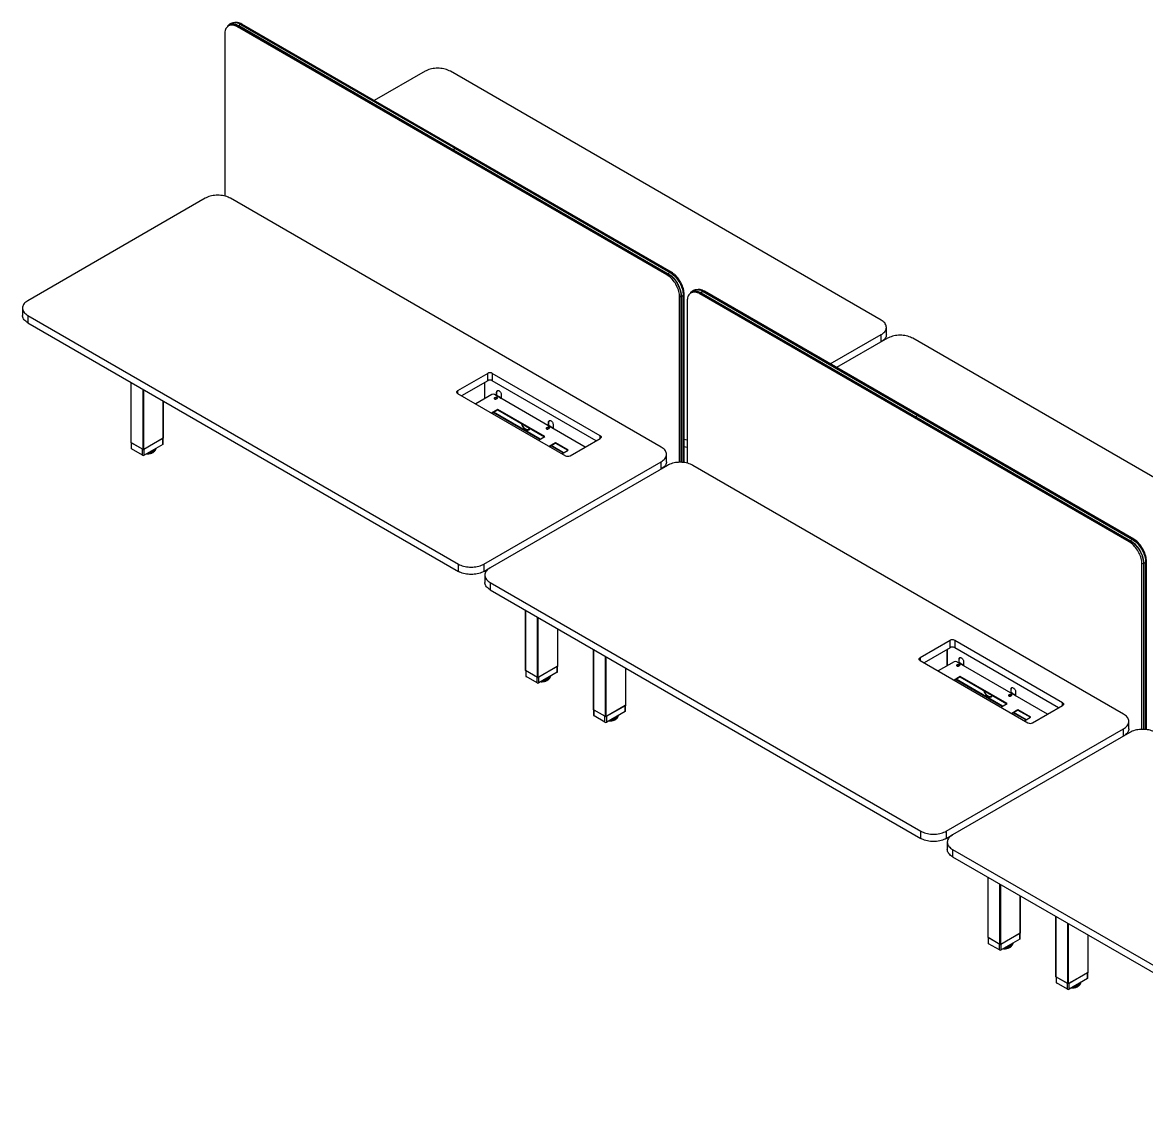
# Model space of a CAD drawing. Header units: millimetres. Extents: x -429 to 14753, y -632 to 5751.
# Drawn here: x 8471 to 11608, y 425 to 3446 of the extents above; entities that cross this region are included whole.
import ezdxf

# ---------------------------------------------------------------- set-up
doc = ezdxf.new("R2010")
doc.units = ezdxf.units.MM
doc.header["$LTSCALE"] = 100

msp = doc.modelspace()

# ---------------------------------------------------------------- linework, layer by layer
at = {"color": 7, "linetype": 'Continuous', "lineweight": -3}
for p, q in [((9050.79, 3439.01), (9045.84, 3436.15)), ((9070.84, 3433.68), (9074.81, 3435.97)), ((10269.39, 2741.77), (9070.84, 3433.68)), ((9074.38, 3436.54), (9673.65, 3090.58)), ((9074.38, 3436.54), (9074.38, 3436.29)), ((9074.38, 3436.29), (9673.65, 3090.34)), ((9074.42, 3436.2), (9673.69, 3090.25)), ((9074.54, 3436.98), (9673.82, 3091.03)), ((9079.87, 3440.05), (9679.14, 3094.1)), ((9679.2, 3094.08), (9079.93, 3440.03)), ((9080.89, 3439.48), (9083.57, 3441.03)), ((10282.12, 2749.12), (9083.57, 3441.03)), ((9035.49, 3413.26), (9035.49, 2961.57)), ((9594.45, 3309.71), (9452.75, 3227.91)), ((10867.25, 2615.77), (9665.16, 3309.71)), ((9673.65, 3090.58), (10272.92, 2744.63)), ((9673.65, 3090.58), (9673.65, 3090.34)), ((9673.65, 3090.34), (10272.92, 2744.39)), ((9673.69, 3090.25), (10272.96, 2744.29)), ((9673.82, 3091.03), (10273.09, 2745.07)), ((9679.14, 3094.1), (10278.41, 2748.15)), ((10278.48, 2748.13), (9679.2, 3094.08)), ((8980.69, 2955.39), (8485.71, 2669.65)), ((10253.48, 2261.45), (9051.4, 2955.39)), ((10269.39, 2741.77), (10273.41, 2744.1)), ((10272.92, 2744.63), (10272.92, 2744.39)), ((10272.92, 2744.63), (10273.31, 2744.41)), ((10279.41, 2747.56), (10282.12, 2749.12)), ((10304.74, 2680.54), (10308.77, 2682.86)), ((10304.74, 2218.86), (10304.74, 2680.54)), ((10308.71, 2682.37), (10308.71, 2218.85)), ((10308.99, 2682.17), (10308.77, 2682.29)), ((10308.77, 2682.29), (10308.77, 2218.84)), ((10308.97, 2683.21), (10308.99, 2682.17)), ((10308.99, 2682.17), (10308.99, 2218.84)), ((10309.45, 2682.09), (10309.45, 2218.82)), ((10314.76, 2686.32), (10317.47, 2687.88)), ((10314.78, 2685.17), (10314.78, 2218.48)), ((10314.79, 2218.48), (10314.79, 2685.23)), ((10317.47, 2218.17), (10317.47, 2687.88)), ((10325.96, 2668.29), (10325.96, 2216.6)), ((10341.26, 2694.04), (10336.31, 2691.18)), ((10361.31, 2688.71), (10365.28, 2691)), ((11559.86, 1996.8), (10361.31, 2688.71)), ((10364.85, 2691.56), (10964.12, 2345.61)), ((10364.85, 2691.56), (10364.85, 2691.32)), ((10364.85, 2691.32), (10964.12, 2345.37)), ((10364.89, 2691.23), (10964.16, 2345.28)), ((10365.01, 2692.01), (10964.29, 2346.05)), ((10370.34, 2695.08), (10969.61, 2349.13)), ((10969.67, 2349.11), (10370.4, 2695.06)), ((10371.36, 2694.51), (10374.04, 2696.05)), ((11572.59, 2004.15), (10374.04, 2696.05)), ((8471.07, 2649.24), (8471.07, 2628.83)), ((8485.71, 2628.83), (9687.79, 1934.88)), ((8485.71, 2628.83), (8485.71, 2608.42)), ((8485.71, 2608.42), (9687.79, 1914.47)), ((10725.54, 2493.14), (10867.25, 2574.95)), ((10867.25, 2554.54), (10867.25, 2574.95)), ((10881.89, 2574.94), (10881.89, 2595.36)), ((10884.92, 2564.74), (10743.22, 2482.93)), ((12157.72, 1870.79), (10955.63, 2564.74)), ((9769.46, 2466.98), (9685.32, 2418.4)), ((9769.46, 2446.56), (9769.46, 2466.98)), ((10083.42, 2293.08), (9782.19, 2466.98)), ((9782.19, 2466.98), (9782.19, 2446.56)), ((8773.77, 2442.12), (8773.77, 2274.23)), ((8774.21, 2273.61), (8774.21, 2441.87)), ((8807.44, 2254.43), (8807.44, 2422.68)), ((8809.57, 2254.43), (8809.57, 2421.46)), ((9685.32, 2418.4), (9685.32, 2411.05)), ((9769.46, 2446.56), (9696.63, 2404.52)), ((9760.48, 2441.38), (9760.48, 2395.73)), ((9760.77, 2441.54), (9760.77, 2395.9)), ((10072.1, 2279.2), (9782.19, 2446.56)), ((8864.01, 2285.86), (8864.01, 2390.03)), ((8864.45, 2286.47), (8864.45, 2389.77)), ((9685.32, 2411.05), (9986.54, 2237.16)), ((9781.13, 2407.65), (9736.17, 2381.7)), ((10041.41, 2261.48), (9788.2, 2407.65)), ((9790.68, 2399.69), (9788.55, 2398.47)), ((9788.55, 2397.65), (9790.68, 2398.88)), ((9788.55, 2397.65), (9788.55, 2398.47)), ((9790.68, 2398.88), (9790.68, 2399.69)), ((9794.14, 2404.96), (9793.5, 2404.59)), ((9793.5, 2395.61), (9795.63, 2396.84)), ((9794.14, 2404.96), (9795.91, 2403.94)), ((9794.92, 2415.12), (9794.35, 2414.8)), ((9794.35, 2405.06), (9794.35, 2414.8)), ((9794.92, 2405.05), (9794.92, 2415.12)), ((9796.71, 2404.02), (9794.94, 2405.04)), ((9797.32, 2403.12), (9795.91, 2403.94)), ((9797.32, 2403.12), (9799.44, 2401.9)), ((9800.24, 2401.98), (9798.12, 2403.2)), ((9800.86, 2401.08), (9799.44, 2401.9)), ((9800.86, 2401.08), (9802.98, 2399.86)), ((9803.78, 2399.94), (9801.66, 2401.16)), ((9804.39, 2399.04), (9802.98, 2399.86)), ((9804.39, 2399.04), (9806.16, 2398.02)), ((9806.96, 2398.1), (9805.19, 2399.12)), ((9805.53, 2397.65), (9806.16, 2398.02)), ((9806.09, 2397.33), (9806.16, 2397.37)), ((9806.16, 2397.37), (9806.16, 2398.02)), ((9806.16, 2397.37), (9806.73, 2397.04)), ((9806.73, 2397.04), (9807.08, 2397.24)), ((9807.08, 2396.84), (9806.73, 2397.04)), ((9807.08, 2407.45), (9807.08, 2396.84)), ((9797.72, 2366.24), (9780.33, 2356.2)), ((9781.04, 2355.79), (9797.72, 2365.42)), ((9914.81, 2282.79), (9784.7, 2357.9)), ((9915.94, 2283.45), (9785.83, 2358.56)), ((9928.53, 2290.72), (9797.72, 2366.24)), ((9797.72, 2365.42), (9797.72, 2366.24)), ((9797.72, 2365.42), (9927.83, 2290.31)), ((9939.88, 2331.44), (9939.31, 2331.12)), ((9939.31, 2321.38), (9939.31, 2331.12)), ((9939.88, 2321.37), (9939.88, 2331.44)), ((9941.67, 2320.34), (9939.9, 2321.36)), ((9952.04, 2323.77), (9952.04, 2313.15)), ((10964.12, 2345.61), (11563.39, 1999.66)), ((10964.12, 2345.61), (10964.12, 2345.37)), ((10964.12, 2345.37), (11563.39, 1999.41)), ((10964.16, 2345.28), (11563.43, 1999.32)), ((10964.29, 2346.05), (11563.56, 2000.1)), ((10969.61, 2349.13), (11568.88, 2003.17)), ((11568.95, 2003.15), (10969.67, 2349.11)), ((9874.26, 2311.13), (9874.26, 2311.94)), ((9875.67, 2311.13), (9875.67, 2310.31)), ((9875.67, 2310.31), (9876.24, 2310.64)), ((9876.24, 2310.85), (9876.24, 2310.64)), ((9883.61, 2310.43), (9884.6, 2309.86)), ((9883.96, 2310.62), (9884.53, 2310.95)), ((9911.15, 2280.68), (9928.53, 2290.72)), ((9935.63, 2316.01), (9933.51, 2314.79)), ((9933.51, 2313.97), (9935.63, 2315.19)), ((9933.51, 2313.97), (9933.51, 2314.79)), ((9935.63, 2315.19), (9935.63, 2316.01)), ((9939.1, 2321.28), (9938.46, 2320.91)), ((9938.46, 2311.93), (9940.58, 2313.15)), ((9939.1, 2321.28), (9940.87, 2320.26)), ((9942.28, 2319.44), (9940.87, 2320.26)), ((9942.28, 2319.44), (9944.4, 2318.22)), ((9945.2, 2318.29), (9943.08, 2319.52)), ((9945.82, 2317.4), (9944.4, 2318.22)), ((9945.82, 2317.4), (9947.94, 2316.17)), ((9948.74, 2316.25), (9946.62, 2317.48)), ((9949.35, 2315.36), (9947.94, 2316.17)), ((9949.35, 2315.36), (9951.12, 2314.34)), ((9951.92, 2314.42), (9950.15, 2315.44)), ((9950.48, 2313.97), (9951.12, 2314.34)), ((9951.05, 2313.64), (9951.12, 2313.68)), ((9951.12, 2313.68), (9951.12, 2314.34)), ((9951.12, 2313.68), (9951.68, 2313.36)), ((9951.68, 2313.36), (9952.04, 2313.56)), ((9952.04, 2313.15), (9951.68, 2313.36)), ((10083.42, 2285.73), (10083.42, 2293.08)), ((8807.44, 2254.43), (8774.21, 2273.61)), ((8774.6, 2273.39), (8774.6, 2257.89)), ((8806.03, 2255.24), (8775.62, 2272.8)), ((8775.62, 2256.47), (8775.62, 2272.8)), ((8864.01, 2285.86), (8809.57, 2254.43)), ((8862.6, 2285.04), (8810.98, 2255.24)), ((8862.6, 2268.71), (8810.98, 2238.91)), ((8862.6, 2268.71), (8862.6, 2285.04)), ((8863.62, 2270.14), (8863.62, 2285.63)), ((9958.59, 2273.37), (9941.2, 2263.33)), ((9941.91, 2262.93), (9958.59, 2272.55)), ((9980.22, 2245.04), (9945.57, 2265.04)), ((9981.35, 2245.69), (9946.7, 2265.69)), ((9993.94, 2252.96), (9958.59, 2273.37)), ((9958.59, 2272.55), (9958.59, 2273.37)), ((9958.59, 2272.55), (9993.23, 2252.55)), ((9999.27, 2237.16), (10083.42, 2285.73)), ((8806.03, 2238.91), (8775.62, 2256.47)), ((8806.03, 2238.91), (8806.03, 2255.24)), ((8810.98, 2238.91), (8810.98, 2255.24)), ((9976.56, 2242.92), (9993.94, 2252.96)), ((10268.12, 2220.62), (10268.12, 2241.04)), ((9758.5, 1934.88), (10253.48, 2220.62)), ((10271.16, 2210.42), (9776.18, 1924.68)), ((10253.48, 2200.21), (10253.48, 2220.62)), ((11543.95, 1516.47), (10341.87, 2210.42)), ((11559.86, 1996.8), (11563.88, 1999.13)), ((11563.39, 1999.66), (11563.39, 1999.41)), ((11563.39, 1999.66), (11563.78, 1999.43)), ((11569.88, 2002.59), (11572.59, 2004.15)), ((9687.79, 1914.47), (9687.79, 1934.88)), ((9758.5, 1934.88), (9758.5, 1914.47)), ((9758.5, 1914.47), (9775.73, 1924.42)), ((11595.21, 1935.56), (11599.24, 1937.89)), ((11595.21, 1473.88), (11595.21, 1935.56)), ((11599.18, 1937.4), (11599.18, 1473.87)), ((11599.46, 1937.2), (11599.24, 1937.32)), ((11599.24, 1937.32), (11599.24, 1473.87)), ((11599.44, 1938.24), (11599.46, 1937.2)), ((11599.46, 1937.2), (11599.46, 1473.87)), ((11599.92, 1937.12), (11599.92, 1473.85)), ((11605.23, 1941.35), (11607.94, 1942.91)), ((11605.25, 1940.19), (11605.25, 1473.5)), ((11605.26, 1473.5), (11605.26, 1940.26)), ((11607.94, 1473.2), (11607.94, 1942.91)), ((9761.54, 1904.27), (9761.54, 1883.85)), ((9776.18, 1883.86), (10978.26, 1189.91)), ((9776.18, 1883.86), (9776.18, 1863.44)), ((9776.18, 1863.44), (10978.26, 1169.5)), ((9874.74, 1806.55), (9874.74, 1638.65)), ((9875.18, 1638.04), (9875.18, 1806.29)), ((9908.41, 1618.85), (9908.41, 1787.11)), ((9910.53, 1618.85), (9910.53, 1785.88)), ((9964.98, 1650.29), (9964.98, 1754.45)), ((9965.42, 1650.9), (9965.42, 1754.2)), ((10064.24, 1697.15), (10064.24, 1529.25)), ((10064.68, 1528.64), (10064.68, 1696.9)), ((11059.93, 1722), (10975.79, 1673.43)), ((11059.93, 1701.59), (10987.1, 1659.55)), ((11050.95, 1696.41), (11050.95, 1650.76)), ((11051.24, 1696.57), (11051.24, 1650.92)), ((11059.93, 1701.59), (11059.93, 1722)), ((11373.89, 1548.11), (11072.66, 1722)), ((11072.66, 1722), (11072.66, 1701.59)), ((11362.57, 1534.23), (11072.66, 1701.59)), ((10097.91, 1509.46), (10097.91, 1677.71)), ((10100.04, 1509.46), (10100.04, 1676.49)), ((10975.79, 1673.43), (10975.79, 1666.08)), ((10975.79, 1666.08), (11277.01, 1492.18)), ((11071.6, 1662.68), (11026.64, 1636.72)), ((11331.88, 1516.51), (11078.67, 1662.68)), ((11085.39, 1670.15), (11084.82, 1669.83)), ((11084.82, 1660.09), (11084.82, 1669.83)), ((11085.39, 1660.08), (11085.39, 1670.15)), ((9908.41, 1618.85), (9875.18, 1638.04)), ((9875.56, 1637.81), (9875.56, 1622.32)), ((9907, 1619.67), (9876.59, 1637.22)), ((9876.59, 1620.89), (9876.59, 1637.22)), ((9964.98, 1650.29), (9910.53, 1618.85)), ((9963.56, 1649.47), (9911.94, 1619.67)), ((9963.56, 1633.14), (9911.94, 1603.34)), ((9963.56, 1633.14), (9963.56, 1649.47)), ((9964.59, 1634.57), (9964.59, 1650.06)), ((10154.48, 1540.89), (10154.48, 1645.05)), ((10154.92, 1541.5), (10154.92, 1644.8)), ((11081.15, 1654.72), (11079.02, 1653.5)), ((11079.02, 1652.68), (11081.15, 1653.9)), ((11079.02, 1652.68), (11079.02, 1653.5)), ((11081.15, 1653.9), (11081.15, 1654.72)), ((11084.61, 1659.99), (11083.97, 1659.62)), ((11083.97, 1650.64), (11086.1, 1651.86)), ((11084.61, 1659.99), (11086.38, 1658.97)), ((11087.18, 1659.04), (11085.41, 1660.07)), ((11087.79, 1658.15), (11086.38, 1658.97)), ((11087.79, 1658.15), (11089.91, 1656.92)), ((11090.71, 1657), (11088.59, 1658.23)), ((11091.33, 1656.11), (11089.91, 1656.92)), ((11091.33, 1656.11), (11093.45, 1654.88)), ((11094.25, 1654.96), (11092.13, 1656.19)), ((11094.86, 1654.07), (11093.45, 1654.88)), ((11094.86, 1654.07), (11096.63, 1653.05)), ((11097.43, 1653.13), (11095.66, 1654.15)), ((11096, 1652.68), (11096.63, 1653.05)), ((11096.56, 1652.35), (11096.63, 1652.39)), ((11096.63, 1652.39), (11096.63, 1653.05)), ((11096.63, 1652.39), (11097.2, 1652.07)), ((11097.2, 1652.07), (11097.55, 1652.27)), ((11097.55, 1651.86), (11097.2, 1652.07)), ((11097.55, 1662.48), (11097.55, 1651.86)), ((9907, 1603.34), (9876.59, 1620.89)), ((9907, 1603.34), (9907, 1619.67)), ((9911.94, 1603.34), (9911.94, 1619.67)), ((11088.19, 1621.26), (11070.8, 1611.23)), ((11071.51, 1610.82), (11088.19, 1620.45)), ((11205.28, 1537.82), (11075.17, 1612.93)), ((11206.41, 1538.48), (11076.3, 1613.59)), ((11219, 1545.75), (11088.19, 1621.26)), ((11088.19, 1620.45), (11088.19, 1621.26)), ((11088.19, 1620.45), (11218.3, 1545.34)), ((11226.1, 1571.04), (11223.98, 1569.81)), ((11223.98, 1569), (11226.1, 1570.22)), ((11223.98, 1569), (11223.98, 1569.81)), ((11226.1, 1570.22), (11226.1, 1571.04)), ((11229.57, 1576.3), (11228.93, 1575.94)), ((11229.57, 1576.3), (11231.34, 1575.28)), ((11230.35, 1586.47), (11229.78, 1586.14)), ((11229.78, 1576.4), (11229.78, 1586.14)), ((11230.35, 1576.4), (11230.35, 1586.47)), ((11232.14, 1575.36), (11230.37, 1576.38)), ((11232.75, 1574.47), (11231.34, 1575.28)), ((11232.75, 1574.47), (11234.87, 1573.24)), ((11235.67, 1573.32), (11233.55, 1574.55)), ((11236.29, 1572.43), (11234.87, 1573.24)), ((11236.29, 1572.43), (11238.41, 1571.2)), ((11239.21, 1571.28), (11237.09, 1572.51)), ((11239.82, 1570.39), (11238.41, 1571.2)), ((11239.82, 1570.39), (11241.59, 1569.36)), ((11242.39, 1569.44), (11240.62, 1570.46)), ((11240.95, 1569), (11241.59, 1569.36)), ((11241.52, 1568.67), (11241.59, 1568.71)), ((11241.59, 1568.71), (11241.59, 1569.36)), ((11241.59, 1568.71), (11242.15, 1568.39)), ((11242.15, 1568.39), (11242.51, 1568.59)), ((11242.51, 1578.8), (11242.51, 1568.18)), ((10154.48, 1540.89), (10100.04, 1509.46)), ((10153.07, 1540.07), (10101.45, 1510.27)), ((10153.07, 1523.74), (10153.07, 1540.07)), ((10154.09, 1525.17), (10154.09, 1540.66)), ((11164.73, 1566.15), (11164.73, 1566.97)), ((11166.14, 1566.16), (11166.14, 1565.34)), ((11166.14, 1565.34), (11166.71, 1565.66)), ((11166.71, 1565.88), (11166.71, 1565.66)), ((11174.08, 1565.46), (11175.07, 1564.88)), ((11174.43, 1565.65), (11175, 1565.98)), ((11201.62, 1535.71), (11219, 1545.75)), ((11228.93, 1566.96), (11231.05, 1568.18)), ((11242.51, 1568.18), (11242.15, 1568.39)), ((11289.74, 1492.18), (11373.89, 1540.76)), ((11373.89, 1540.76), (11373.89, 1548.11)), ((10097.91, 1509.46), (10064.68, 1528.64)), ((10065.07, 1528.42), (10065.07, 1512.92)), ((10096.5, 1510.27), (10066.09, 1527.82)), ((10066.09, 1511.49), (10066.09, 1527.82)), ((10096.5, 1493.94), (10066.09, 1511.49)), ((10096.5, 1493.94), (10096.5, 1510.27)), ((10153.07, 1523.74), (10101.45, 1493.94)), ((10101.45, 1493.94), (10101.45, 1510.27)), ((11249.06, 1528.4), (11231.67, 1518.36)), ((11232.38, 1517.95), (11249.06, 1527.58)), ((11270.69, 1500.06), (11236.04, 1520.07)), ((11271.82, 1500.72), (11237.17, 1520.72)), ((11284.41, 1507.99), (11249.06, 1528.4)), ((11249.06, 1527.58), (11249.06, 1528.4)), ((11249.06, 1527.58), (11283.7, 1507.58)), ((11267.03, 1497.95), (11284.41, 1507.99)), ((11048.97, 1189.91), (11543.95, 1475.65)), ((11543.95, 1455.24), (11543.95, 1475.65)), ((11558.59, 1475.65), (11558.59, 1496.06)), ((11561.63, 1465.45), (11066.65, 1179.7)), ((10978.26, 1169.5), (10978.26, 1189.91)), ((11048.97, 1189.91), (11048.97, 1169.5)), ((11048.97, 1169.5), (11066.2, 1179.44)), ((11052.01, 1159.29), (11052.01, 1138.88)), ((11066.65, 1138.88), (12268.73, 444.94)), ((11066.65, 1138.88), (11066.65, 1118.47)), ((11066.65, 1118.47), (12268.73, 424.52)), ((11165.21, 1061.58), (11165.21, 893.68)), ((11165.65, 893.07), (11165.65, 1061.32)), ((11198.88, 873.88), (11198.88, 1042.14)), ((11201, 873.88), (11201, 1040.91)), ((11255.45, 905.31), (11255.45, 1009.48)), ((11255.89, 905.93), (11255.89, 1009.23)), ((11354.71, 952.18), (11354.71, 784.28)), ((11355.15, 783.67), (11355.15, 951.92)), ((11388.38, 764.48), (11388.38, 932.74)), ((11390.51, 764.48), (11390.51, 931.51)), ((11198.88, 873.88), (11165.65, 893.07)), ((11166.03, 892.84), (11166.03, 877.35)), ((11197.47, 874.7), (11167.06, 892.25)), ((11167.06, 875.92), (11167.06, 892.25)), ((11255.45, 905.31), (11201, 873.88)), ((11254.03, 904.5), (11202.41, 874.7)), ((11254.03, 888.17), (11202.41, 858.37)), ((11254.03, 888.17), (11254.03, 904.5)), ((11255.06, 889.59), (11255.06, 905.09)), ((11444.95, 795.91), (11444.95, 900.08)), ((11445.39, 796.53), (11445.39, 899.83)), ((11197.47, 858.37), (11167.06, 875.92)), ((11197.47, 858.37), (11197.47, 874.7)), ((11202.41, 858.37), (11202.41, 874.7)), ((11444.95, 795.91), (11390.51, 764.48)), ((11443.54, 795.1), (11391.92, 765.3)), ((11443.54, 778.77), (11443.54, 795.1)), ((11444.56, 780.2), (11444.56, 795.69)), ((11388.38, 764.48), (11355.15, 783.67)), ((11355.54, 783.44), (11355.54, 767.95)), ((11386.97, 765.3), (11356.56, 782.85)), ((11356.56, 766.52), (11356.56, 782.85)), ((11386.97, 748.97), (11356.56, 766.52)), ((11386.97, 748.97), (11386.97, 765.3)), ((11443.54, 778.77), (11391.92, 748.97)), ((11391.92, 748.97), (11391.92, 765.3))]:
    msp.add_line(p, q, dxfattribs=at)
at = {"color": 7, "linetype": 'Continuous', "lineweight": -3, "flags": 128}
for points in [[(9070.84, 3433.68), (9067.76, 3435.3), (9064.7, 3436.6), (9061.69, 3437.57), (9058.75, 3438.2), (9055.9, 3438.48), (9053.16, 3438.41), (9050.56, 3438), (9048.12, 3437.25), (9045.84, 3436.15), (9043.76, 3434.73), (9041.88, 3432.99), (9040.22, 3430.94), (9038.8, 3428.6), (9037.62, 3426), (9036.69, 3423.13), (9036.02, 3420.04), (9035.62, 3416.74), (9035.49, 3413.26)], [(9044.1, 3435), (9044.84, 3435.83), (9046.75, 3437.61), (9048.88, 3439.06), (9051.2, 3440.18), (9053.69, 3440.95), (9056.35, 3441.37), (9059.14, 3441.43), (9062.04, 3441.15), (9065.04, 3440.51), (9068.11, 3439.52), (9071.23, 3438.19), (9074.38, 3436.54)], [(9045.13, 3435.72), (9046.91, 3437.36), (9049.03, 3438.8), (9051.33, 3439.91), (9053.81, 3440.68), (9056.45, 3441.09), (9059.23, 3441.16), (9062.12, 3440.87), (9065.1, 3440.24), (9068.15, 3439.26), (9071.25, 3437.94), (9074.38, 3436.29)], [(9047.51, 3437.12), (9049.12, 3438.58), (9049.36, 3438.76)], [(9048.81, 3437.87), (9049.51, 3438.45), (9051.31, 3439.71)], [(9050.79, 3439.01), (9053.07, 3440.1), (9055.51, 3440.86)], [(9050.82, 3440.51), (9052.21, 3441.02), (9054.66, 3441.62), (9057.24, 3441.91), (9059.94, 3441.88), (9062.74, 3441.52), (9065.62, 3440.85), (9068.56, 3439.86), (9071.54, 3438.57), (9074.54, 3436.98)], [(9083.57, 3441.03), (9080.49, 3442.65), (9077.43, 3443.95), (9074.42, 3444.92), (9071.48, 3445.55), (9068.63, 3445.83), (9065.89, 3445.76), (9063.29, 3445.35), (9062.39, 3445.12)], [(9079.93, 3440.03), (9079.9, 3440.04), (9079.87, 3440.05)], [(9665.16, 3309.71), (9661.95, 3311.41), (9658.49, 3312.95), (9654.81, 3314.3), (9650.94, 3315.46), (9646.91, 3316.43), (9642.75, 3317.18), (9638.49, 3317.73), (9634.17, 3318.06), (9629.81, 3318.17), (9625.45, 3318.06), (9621.13, 3317.73), (9616.87, 3317.18), (9612.71, 3316.43), (9608.68, 3315.46), (9604.81, 3314.3), (9601.13, 3312.95), (9597.67, 3311.41), (9594.45, 3309.71)], [(9679.2, 3094.08), (9679.18, 3094.09), (9679.14, 3094.1)], [(9051.4, 2955.39), (9048.18, 2957.09), (9044.72, 2958.63), (9041.04, 2959.98), (9037.17, 2961.14), (9033.14, 2962.11), (9028.98, 2962.86), (9024.72, 2963.41), (9020.4, 2963.74), (9016.04, 2963.85), (9011.68, 2963.74), (9007.36, 2963.41), (9003.1, 2962.86), (8998.94, 2962.11), (8994.91, 2961.14), (8991.04, 2959.98), (8987.36, 2958.63), (8983.9, 2957.09), (8980.69, 2955.39)], [(10304.74, 2680.54), (10304.61, 2684.17), (10304.21, 2687.94), (10303.54, 2691.8), (10302.61, 2695.73), (10301.43, 2699.7), (10300.01, 2703.68), (10298.35, 2707.65), (10296.47, 2711.55), (10294.39, 2715.38), (10292.11, 2719.1), (10289.67, 2722.68), (10287.07, 2726.1), (10284.33, 2729.32), (10281.48, 2732.33), (10278.54, 2735.1), (10275.53, 2737.61), (10272.47, 2739.84), (10269.39, 2741.77)], [(10272.92, 2744.39), (10276.05, 2742.42), (10279.15, 2740.16), (10282.2, 2737.62), (10285.18, 2734.81), (10288.07, 2731.76), (10290.85, 2728.49), (10293.49, 2725.03), (10295.97, 2721.4), (10298.27, 2717.63), (10300.39, 2713.74), (10302.29, 2709.78), (10303.97, 2705.76), (10305.41, 2701.73), (10306.61, 2697.7), (10307.55, 2693.71), (10308.23, 2689.79), (10308.64, 2685.98), (10308.77, 2682.29)], [(10273.09, 2745.07), (10276.09, 2743.2), (10279.07, 2741.05), (10282.02, 2738.64), (10284.9, 2735.98), (10287.7, 2733.11), (10290.4, 2730.02), (10292.98, 2726.76), (10295.42, 2723.33), (10297.72, 2719.76), (10299.84, 2716.08), (10301.78, 2712.31), (10303.53, 2708.48), (10305.07, 2704.61), (10306.39, 2700.73), (10307.48, 2696.86), (10308.34, 2693.04), (10308.96, 2689.29), (10309.33, 2685.63), (10309.45, 2682.09)], [(10273.31, 2744.41), (10276.07, 2742.66), (10279.19, 2740.38), (10282.26, 2737.82), (10285.26, 2735), (10288.16, 2731.93), (10290.95, 2728.64), (10293.61, 2725.16), (10296.1, 2721.51), (10298.42, 2717.71), (10300.55, 2713.81), (10302.46, 2709.82), (10304.15, 2705.78), (10305.61, 2701.72), (10306.81, 2697.67), (10307.76, 2693.66), (10308.44, 2689.72), (10308.85, 2685.88), (10308.97, 2683.21)], [(10278.41, 2748.15), (10281.42, 2746.27), (10284.4, 2744.12), (10287.34, 2741.71), (10290.22, 2739.06), (10293.02, 2736.18), (10295.72, 2733.1), (10298.3, 2729.83), (10300.75, 2726.4), (10303.04, 2722.83), (10305.17, 2719.15), (10307.11, 2715.38), (10308.85, 2711.55), (10310.39, 2707.68), (10311.71, 2703.8), (10312.81, 2699.94), (10313.66, 2696.12), (10314.28, 2692.36), (10314.65, 2688.7), (10314.78, 2685.17)], [(10278.48, 2748.13), (10278.45, 2748.14), (10278.41, 2748.15)], [(10317.47, 2687.88), (10317.34, 2691.52), (10316.93, 2695.28), (10316.27, 2699.15), (10315.34, 2703.08), (10314.16, 2707.05), (10312.73, 2711.03), (10311.08, 2714.99), (10309.2, 2718.9), (10307.12, 2722.73), (10304.84, 2726.45), (10302.39, 2730.03), (10299.79, 2733.45), (10297.06, 2736.67), (10294.21, 2739.68), (10291.27, 2742.45), (10288.25, 2744.96), (10285.2, 2747.19), (10282.12, 2749.12)], [(10374.04, 2696.05), (10370.96, 2697.68), (10367.9, 2698.98), (10364.89, 2699.95), (10361.95, 2700.57), (10359.1, 2700.86), (10356.36, 2700.79), (10353.76, 2700.38), (10352.86, 2700.14)], [(8485.71, 2669.65), (8482.76, 2667.79), (8480.11, 2665.8), (8477.76, 2663.67), (8475.75, 2661.44), (8474.08, 2659.11), (8472.77, 2656.71), (8471.83, 2654.25), (8471.26, 2651.75), (8471.07, 2649.24), (8471.26, 2646.72), (8471.83, 2644.23), (8472.77, 2641.77), (8474.08, 2639.37), (8475.75, 2637.04), (8477.76, 2634.81), (8480.11, 2632.68), (8482.76, 2630.69), (8485.71, 2628.83)], [(10314.79, 2685.23), (10314.79, 2685.2), (10314.78, 2685.17)], [(10361.31, 2688.71), (10358.23, 2690.33), (10355.17, 2691.63), (10352.16, 2692.6), (10349.22, 2693.23), (10346.37, 2693.51), (10343.63, 2693.44), (10341.03, 2693.03), (10338.59, 2692.27), (10336.31, 2691.18), (10334.23, 2689.76), (10332.35, 2688.02), (10330.69, 2685.97), (10329.27, 2683.63), (10328.09, 2681.02), (10327.16, 2678.16), (10326.49, 2675.07), (10326.09, 2671.77), (10325.96, 2668.29)], [(10334.57, 2690.03), (10335.31, 2690.86), (10337.22, 2692.64), (10339.35, 2694.09), (10341.67, 2695.2), (10344.16, 2695.97), (10346.82, 2696.39), (10349.61, 2696.46), (10352.51, 2696.17), (10355.51, 2695.53), (10358.58, 2694.55), (10361.7, 2693.22), (10364.85, 2691.56)], [(10335.6, 2690.75), (10337.38, 2692.39), (10339.5, 2693.83), (10341.8, 2694.94), (10344.28, 2695.7), (10346.92, 2696.12), (10349.7, 2696.19), (10352.59, 2695.9), (10355.57, 2695.27), (10358.62, 2694.28), (10361.72, 2692.97), (10364.85, 2691.32)], [(10337.98, 2692.15), (10339.59, 2693.6), (10339.83, 2693.79)], [(10339.28, 2692.9), (10339.98, 2693.48), (10341.78, 2694.74)], [(10341.26, 2694.04), (10343.54, 2695.13), (10345.98, 2695.89)], [(10341.29, 2695.54), (10342.68, 2696.05), (10345.13, 2696.65), (10347.71, 2696.94), (10350.41, 2696.9), (10353.21, 2696.55), (10356.09, 2695.88), (10359.03, 2694.89), (10362.01, 2693.6), (10365.01, 2692.01)], [(10370.4, 2695.06), (10370.37, 2695.07), (10370.34, 2695.08)], [(8485.71, 2608.42), (8482.76, 2610.27), (8480.11, 2612.27), (8477.76, 2614.39), (8475.75, 2616.63), (8474.08, 2618.95), (8472.77, 2621.36), (8471.83, 2623.81), (8471.26, 2626.31), (8471.07, 2628.83)], [(10867.25, 2574.95), (10870.19, 2576.8), (10872.85, 2578.8), (10875.19, 2580.92), (10877.21, 2583.16), (10878.88, 2585.48), (10880.19, 2587.89), (10881.13, 2590.34), (10881.7, 2592.84), (10881.89, 2595.36), (10881.7, 2597.87), (10881.13, 2600.37), (10880.19, 2602.83), (10878.88, 2605.23), (10877.21, 2607.55), (10875.19, 2609.79), (10872.85, 2611.91), (10870.19, 2613.91), (10867.25, 2615.77)], [(10881.89, 2574.94), (10881.7, 2572.43), (10881.13, 2569.93), (10880.19, 2567.47), (10878.88, 2565.07), (10877.21, 2562.74), (10875.19, 2560.51), (10872.85, 2558.39), (10870.19, 2556.39), (10867.69, 2554.79)], [(10955.63, 2564.74), (10952.42, 2566.44), (10948.96, 2567.98), (10945.28, 2569.33), (10941.41, 2570.49), (10937.38, 2571.45), (10933.22, 2572.21), (10928.96, 2572.76), (10924.64, 2573.09), (10920.28, 2573.2), (10915.92, 2573.09), (10911.6, 2572.76), (10907.34, 2572.21), (10903.18, 2571.45), (10899.15, 2570.49), (10895.28, 2569.33), (10891.6, 2567.98), (10888.14, 2566.44), (10884.92, 2564.74)], [(9685.32, 2411.05), (9684.2, 2411.84), (9683.37, 2412.74), (9682.85, 2413.71), (9682.68, 2414.73), (9682.85, 2415.74), (9683.37, 2416.71), (9684.2, 2417.61), (9685.32, 2418.4)], [(9794.35, 2414.8), (9794.49, 2416.25), (9794.9, 2417.47), (9795.57, 2418.42), (9796.46, 2419.04), (9797.54, 2419.33), (9798.75, 2419.25), (9800.05, 2418.82), (9801.38, 2418.05), (9802.68, 2416.98), (9803.9, 2415.65), (9804.98, 2414.13), (9805.87, 2412.47), (9806.53, 2410.76), (9806.94, 2409.06), (9807.08, 2407.45)], [(9788.55, 2398.47), (9787.86, 2397.89), (9787.54, 2397.22), (9787.65, 2396.52), (9788.16, 2395.88), (9789.02, 2395.38), (9790.12, 2395.09), (9791.33, 2395.03), (9792.51, 2395.21), (9793.5, 2395.61)], [(9787.6, 2396.63), (9787.86, 2397.08), (9788.55, 2397.65)], [(9795.63, 2396.84), (9796.32, 2397.41), (9796.64, 2398.09), (9796.53, 2398.79), (9796.02, 2399.42), (9795.16, 2399.92), (9794.06, 2400.22), (9792.85, 2400.28), (9791.67, 2400.1), (9790.68, 2399.69)], [(9790.68, 2398.88), (9791.67, 2399.28), (9792.85, 2399.46), (9794.06, 2399.4), (9795.16, 2399.1), (9796.02, 2398.61), (9796.53, 2397.97), (9796.58, 2397.86)], [(9795.48, 2398.79), (9794.44, 2399.25), (9793.72, 2399.44)], [(9796.57, 2397.83), (9796.27, 2398.19), (9795.48, 2398.79)], [(9796.36, 2397.45), (9796.27, 2397.54), (9795.48, 2398.14)], [(9939.31, 2331.12), (9939.45, 2332.56), (9939.86, 2333.79), (9940.53, 2334.73), (9941.42, 2335.36), (9942.49, 2335.64), (9943.71, 2335.57), (9945.01, 2335.13), (9946.34, 2334.37), (9947.64, 2333.3), (9948.86, 2331.97), (9949.93, 2330.45), (9950.82, 2328.79), (9951.49, 2327.08), (9951.9, 2325.38), (9952.04, 2323.77)], [(10969.67, 2349.11), (10969.65, 2349.12), (10969.61, 2349.13)], [(9871.39, 2314.17), (9872.87, 2312.86), (9874.26, 2311.83)], [(9886.81, 2313.99), (9886.17, 2312.78), (9885.18, 2311.54), (9883.96, 2310.62), (9882.56, 2310.03), (9880.99, 2309.79), (9879.3, 2309.89), (9877.51, 2310.34), (9875.67, 2311.13)], [(9875.67, 2310.31), (9877.62, 2309.47), (9879.52, 2308.99), (9881.31, 2308.87), (9882.97, 2309.13), (9884.46, 2309.76), (9885.75, 2310.73), (9886.8, 2312.04), (9887.56, 2313.55)], [(9933.51, 2314.79), (9932.81, 2314.21), (9932.5, 2313.53), (9932.61, 2312.83), (9933.12, 2312.2), (9933.98, 2311.7), (9935.08, 2311.41), (9936.29, 2311.34), (9937.47, 2311.53), (9938.46, 2311.93)], [(9932.56, 2312.95), (9932.81, 2313.4), (9933.51, 2313.97)], [(9940.58, 2313.15), (9941.28, 2313.73), (9941.59, 2314.41), (9941.49, 2315.11), (9940.97, 2315.74), (9940.12, 2316.24), (9939.01, 2316.53), (9937.8, 2316.6), (9936.63, 2316.41), (9935.63, 2316.01)], [(9935.63, 2315.19), (9936.63, 2315.6), (9937.8, 2315.78), (9939.01, 2315.72), (9940.12, 2315.42), (9940.97, 2314.92), (9941.49, 2314.29), (9941.54, 2314.17)], [(9940.44, 2315.11), (9939.4, 2315.57), (9938.68, 2315.76)], [(9941.53, 2314.15), (9941.23, 2314.51), (9940.44, 2315.11)], [(9941.31, 2313.77), (9941.23, 2313.86), (9940.44, 2314.46)], [(10083.42, 2293.08), (10084.54, 2292.29), (10085.37, 2291.4), (10085.88, 2290.42), (10086.05, 2289.41), (10085.88, 2288.39), (10085.37, 2287.42), (10084.54, 2286.52), (10083.42, 2285.73)], [(10253.48, 2220.62), (10256.42, 2222.48), (10259.08, 2224.48), (10261.42, 2226.6), (10263.44, 2228.84), (10265.11, 2231.16), (10266.42, 2233.56), (10267.36, 2236.02), (10267.93, 2238.52), (10268.12, 2241.04), (10267.93, 2243.55), (10267.36, 2246.05), (10266.42, 2248.51), (10265.11, 2250.91), (10263.44, 2253.23), (10261.42, 2255.47), (10259.08, 2257.59), (10256.42, 2259.59), (10253.48, 2261.45)], [(8843.48, 2257.68), (8843.21, 2256.57), (8842.5, 2254.91), (8841.45, 2253.31), (8840.08, 2251.8), (8838.4, 2250.4), (8836.44, 2249.12), (8834.22, 2247.98), (8831.79, 2247.01), (8829.17, 2246.22), (8826.4, 2245.62), (8823.53, 2245.21), (8821.61, 2245.05)], [(8842.29, 2256.99), (8841.45, 2255.76), (8840.08, 2254.25), (8838.4, 2252.85), (8836.44, 2251.57), (8834.22, 2250.43), (8831.79, 2249.46), (8829.17, 2248.67), (8827.04, 2248.19)], [(10268.12, 2220.62), (10267.93, 2218.11), (10267.36, 2215.61), (10266.42, 2213.15), (10265.11, 2210.75), (10263.44, 2208.42), (10261.42, 2206.19), (10259.08, 2204.07), (10256.42, 2202.07), (10253.93, 2200.47)], [(10341.87, 2210.42), (10338.65, 2212.12), (10335.19, 2213.65), (10331.51, 2215.01), (10327.64, 2216.17), (10323.61, 2217.13), (10319.45, 2217.89), (10315.19, 2218.44), (10310.87, 2218.76), (10306.51, 2218.87), (10302.15, 2218.76), (10297.83, 2218.44), (10293.57, 2217.89), (10289.41, 2217.13), (10285.38, 2216.17), (10281.51, 2215.01), (10277.83, 2213.65), (10274.37, 2212.12), (10271.16, 2210.42)], [(11595.21, 1935.56), (11595.08, 1939.2), (11594.68, 1942.96), (11594.01, 1946.83), (11593.08, 1950.76), (11591.9, 1954.73), (11590.48, 1958.71), (11588.82, 1962.67), (11586.94, 1966.58), (11584.86, 1970.41), (11582.58, 1974.13), (11580.14, 1977.71), (11577.54, 1981.13), (11574.8, 1984.35), (11571.95, 1987.36), (11569.01, 1990.13), (11566, 1992.64), (11562.94, 1994.87), (11559.86, 1996.8)], [(11563.39, 1999.41), (11566.52, 1997.45), (11569.62, 1995.19), (11572.67, 1992.65), (11575.65, 1989.84), (11578.54, 1986.79), (11581.32, 1983.52), (11583.96, 1980.06), (11586.44, 1976.43), (11588.74, 1972.65), (11590.86, 1968.77), (11592.76, 1964.81), (11594.44, 1960.79), (11595.88, 1956.75), (11597.08, 1952.73), (11598.02, 1948.74), (11598.7, 1944.82), (11599.11, 1941.01), (11599.24, 1937.32)], [(11563.56, 2000.1), (11566.56, 1998.22), (11569.54, 1996.07), (11572.49, 1993.66), (11575.37, 1991.01), (11578.17, 1988.13), (11580.87, 1985.05), (11583.45, 1981.78), (11585.89, 1978.35), (11588.19, 1974.79), (11590.31, 1971.11), (11592.25, 1967.34), (11594, 1963.5), (11595.54, 1959.64), (11596.86, 1955.76), (11597.95, 1951.89), (11598.81, 1948.07), (11599.43, 1944.32), (11599.8, 1940.66), (11599.92, 1937.12)], [(11563.78, 1999.43), (11566.54, 1997.69), (11569.66, 1995.41), (11572.73, 1992.85), (11575.73, 1990.03), (11578.63, 1986.96), (11581.42, 1983.67), (11584.08, 1980.19), (11586.57, 1976.53), (11588.89, 1972.74), (11591.02, 1968.84), (11592.93, 1964.85), (11594.62, 1960.81), (11596.08, 1956.75), (11597.28, 1952.7), (11598.23, 1948.68), (11598.91, 1944.74), (11599.32, 1940.91), (11599.44, 1938.24)], [(11568.88, 2003.17), (11571.89, 2001.3), (11574.87, 1999.15), (11577.81, 1996.74), (11580.69, 1994.08), (11583.49, 1991.21), (11586.19, 1988.12), (11588.77, 1984.86), (11591.22, 1981.43), (11593.51, 1977.86), (11595.64, 1974.18), (11597.58, 1970.41), (11599.32, 1966.58), (11600.86, 1962.71), (11602.18, 1958.83), (11603.28, 1954.96), (11604.13, 1951.14), (11604.75, 1947.39), (11605.12, 1943.73), (11605.25, 1940.19)], [(11568.95, 2003.15), (11568.92, 2003.17), (11568.88, 2003.17)], [(11607.94, 1942.91), (11607.81, 1946.55), (11607.4, 1950.31), (11606.74, 1954.17), (11605.81, 1958.11), (11604.63, 1962.08), (11603.2, 1966.06), (11601.55, 1970.02), (11599.67, 1973.93), (11597.59, 1977.76), (11595.31, 1981.48), (11592.86, 1985.06), (11590.26, 1988.47), (11587.53, 1991.7), (11584.68, 1994.71), (11581.74, 1997.48), (11578.72, 1999.98), (11575.67, 2002.21), (11572.59, 2004.15)], [(9687.79, 1934.88), (9691.01, 1933.18), (9694.47, 1931.65), (9698.15, 1930.3), (9702.02, 1929.13), (9706.05, 1928.17), (9710.21, 1927.41), (9714.47, 1926.87), (9718.79, 1926.54), (9723.15, 1926.43), (9727.51, 1926.54), (9731.83, 1926.87), (9736.09, 1927.41), (9740.25, 1928.17), (9744.28, 1929.13), (9748.15, 1930.3), (9751.83, 1931.65), (9755.29, 1933.18), (9758.5, 1934.88)], [(9758.5, 1914.47), (9755.29, 1912.77), (9751.83, 1911.23), (9748.15, 1909.88), (9744.28, 1908.72), (9740.25, 1907.76), (9736.09, 1907), (9731.83, 1906.45), (9727.51, 1906.12), (9723.15, 1906.01), (9718.79, 1906.12), (9714.47, 1906.45), (9710.21, 1907), (9706.05, 1907.76), (9702.02, 1908.72), (9698.15, 1909.88), (9694.47, 1911.23), (9691.01, 1912.77), (9687.79, 1914.47)], [(9776.18, 1924.68), (9773.23, 1922.82), (9770.58, 1920.82), (9768.23, 1918.7), (9766.22, 1916.47), (9764.55, 1914.14), (9763.24, 1911.74), (9762.3, 1909.28), (9761.73, 1906.78), (9761.54, 1904.27), (9761.73, 1901.75), (9762.3, 1899.25), (9763.24, 1896.8), (9764.55, 1894.39), (9766.22, 1892.07), (9768.23, 1889.83), (9770.58, 1887.71), (9773.23, 1885.71), (9776.18, 1883.86)], [(11605.26, 1940.26), (11605.26, 1940.23), (11605.25, 1940.19)], [(9776.18, 1863.44), (9773.23, 1865.3), (9770.58, 1867.3), (9768.23, 1869.42), (9766.22, 1871.65), (9764.55, 1873.98), (9763.24, 1876.38), (9762.3, 1878.84), (9761.73, 1881.34), (9761.54, 1883.85)], [(10975.79, 1666.08), (10974.67, 1666.87), (10973.84, 1667.77), (10973.32, 1668.74), (10973.15, 1669.75), (10973.32, 1670.77), (10973.84, 1671.74), (10974.67, 1672.64), (10975.79, 1673.43)], [(11084.82, 1669.83), (11084.96, 1671.27), (11085.37, 1672.5), (11086.04, 1673.44), (11086.93, 1674.07), (11088, 1674.35), (11089.22, 1674.28), (11090.52, 1673.84), (11091.85, 1673.08), (11093.15, 1672.01), (11094.37, 1670.68), (11095.45, 1669.15), (11096.34, 1667.5), (11097, 1665.78), (11097.41, 1664.09), (11097.55, 1662.48)], [(11079.02, 1653.5), (11078.33, 1652.92), (11078.01, 1652.24), (11078.12, 1651.54), (11078.63, 1650.91), (11079.49, 1650.41), (11080.59, 1650.12), (11081.8, 1650.05), (11082.98, 1650.24), (11083.97, 1650.64)], [(11078.07, 1651.66), (11078.33, 1652.1), (11079.02, 1652.68)], [(11086.1, 1651.86), (11086.79, 1652.44), (11087.11, 1653.12), (11087, 1653.81), (11086.49, 1654.45), (11085.63, 1654.95), (11084.53, 1655.24), (11083.32, 1655.3), (11082.14, 1655.12), (11081.15, 1654.72)], [(11081.15, 1653.9), (11082.14, 1654.31), (11083.32, 1654.49), (11084.53, 1654.43), (11085.63, 1654.13), (11086.49, 1653.63), (11087, 1653), (11087.05, 1652.88)], [(11085.95, 1653.82), (11084.91, 1654.28), (11084.19, 1654.47)], [(11087.04, 1652.86), (11086.74, 1653.22), (11085.95, 1653.82)], [(11086.83, 1652.48), (11086.74, 1652.57), (11085.95, 1653.17)], [(9944.45, 1622.1), (9944.18, 1621), (9943.47, 1619.34), (9942.42, 1617.74), (9941.04, 1616.23), (9939.36, 1614.82), (9937.4, 1613.54), (9935.19, 1612.41), (9932.75, 1611.44), (9930.13, 1610.65), (9927.37, 1610.04), (9924.49, 1609.63), (9922.57, 1609.47)], [(9943.26, 1621.42), (9942.42, 1620.19), (9941.04, 1618.68), (9939.36, 1617.27), (9937.4, 1615.99), (9935.19, 1614.86), (9932.75, 1613.89), (9930.13, 1613.1), (9928.01, 1612.61)], [(11161.86, 1569.19), (11163.34, 1567.89), (11164.73, 1566.86)], [(11177.28, 1569.02), (11176.64, 1567.81), (11175.65, 1566.57), (11174.43, 1565.65), (11173.03, 1565.06), (11171.46, 1564.81), (11169.77, 1564.92), (11167.98, 1565.37), (11166.14, 1566.16)], [(11166.14, 1565.34), (11168.09, 1564.5), (11169.99, 1564.01), (11171.78, 1563.9), (11173.44, 1564.16), (11174.93, 1564.78), (11176.22, 1565.76), (11177.27, 1567.07), (11178.03, 1568.58)], [(11223.98, 1569.81), (11223.28, 1569.24), (11222.97, 1568.56), (11223.08, 1567.86), (11223.59, 1567.23), (11224.45, 1566.73), (11225.55, 1566.43), (11226.76, 1566.37), (11227.94, 1566.55), (11228.93, 1566.96)], [(11223.03, 1567.98), (11223.28, 1568.42), (11223.98, 1569)], [(11231.05, 1568.18), (11231.75, 1568.76), (11232.06, 1569.43), (11231.96, 1570.13), (11231.44, 1570.77), (11230.59, 1571.27), (11229.48, 1571.56), (11228.27, 1571.62), (11227.1, 1571.44), (11226.1, 1571.04)], [(11226.1, 1570.22), (11227.1, 1570.62), (11228.27, 1570.81), (11229.48, 1570.75), (11230.59, 1570.45), (11231.44, 1569.95), (11231.96, 1569.32), (11232.01, 1569.2)], [(11230.91, 1570.14), (11229.87, 1570.6), (11229.15, 1570.79)], [(11229.78, 1586.14), (11229.92, 1587.59), (11230.33, 1588.82), (11231, 1589.76), (11231.89, 1590.39), (11232.96, 1590.67), (11234.18, 1590.59), (11235.48, 1590.16), (11236.81, 1589.39), (11238.11, 1588.32), (11239.33, 1587), (11240.4, 1585.47), (11241.29, 1583.82), (11241.96, 1582.1), (11242.37, 1580.4), (11242.51, 1578.8)], [(11232, 1569.18), (11231.7, 1569.54), (11230.91, 1570.14)], [(11231.78, 1568.8), (11231.7, 1568.89), (11230.91, 1569.49)], [(11373.89, 1548.11), (11375.01, 1547.32), (11375.84, 1546.42), (11376.35, 1545.45), (11376.52, 1544.43), (11376.35, 1543.42), (11375.84, 1542.45), (11375.01, 1541.55), (11373.89, 1540.76)], [(10133.95, 1512.7), (10133.68, 1511.6), (10132.97, 1509.94), (10131.92, 1508.34), (10130.55, 1506.83), (10128.87, 1505.42), (10126.91, 1504.14), (10124.69, 1503.01), (10122.26, 1502.04), (10119.64, 1501.25), (10116.87, 1500.64), (10114, 1500.23), (10112.08, 1500.08)], [(10132.76, 1512.02), (10131.92, 1510.79), (10130.55, 1509.28), (10128.87, 1507.87), (10126.91, 1506.59), (10124.69, 1505.46), (10122.26, 1504.49), (10119.64, 1503.7), (10117.51, 1503.21)], [(11543.95, 1475.65), (11546.89, 1477.51), (11549.55, 1479.51), (11551.89, 1481.63), (11553.91, 1483.86), (11555.58, 1486.19), (11556.89, 1488.59), (11557.83, 1491.05), (11558.4, 1493.55), (11558.59, 1496.06), (11558.4, 1498.58), (11557.83, 1501.08), (11556.89, 1503.53), (11555.58, 1505.93), (11553.91, 1508.26), (11551.89, 1510.49), (11549.55, 1512.62), (11546.89, 1514.62), (11543.95, 1516.47)], [(11558.59, 1475.65), (11558.4, 1473.13), (11557.83, 1470.64), (11556.89, 1468.18), (11555.58, 1465.78), (11553.91, 1463.45), (11551.89, 1461.22), (11549.55, 1459.09), (11546.89, 1457.1), (11544.4, 1455.5)], [(11632.34, 1465.45), (11629.12, 1467.15), (11625.66, 1468.68), (11621.98, 1470.03), (11618.11, 1471.2), (11614.08, 1472.16), (11609.92, 1472.92), (11605.66, 1473.46), (11601.34, 1473.79), (11596.98, 1473.9), (11592.62, 1473.79), (11588.3, 1473.46), (11584.04, 1472.92), (11579.88, 1472.16), (11575.85, 1471.2), (11571.98, 1470.03), (11568.3, 1468.68), (11564.84, 1467.15), (11561.63, 1465.45)], [(10978.26, 1189.91), (10981.48, 1188.21), (10984.94, 1186.68), (10988.62, 1185.32), (10992.49, 1184.16), (10996.52, 1183.2), (11000.68, 1182.44), (11004.93, 1181.89), (11009.26, 1181.57), (11013.62, 1181.46), (11017.98, 1181.57), (11022.3, 1181.89), (11026.56, 1182.44), (11030.72, 1183.2), (11034.75, 1184.16), (11038.62, 1185.32), (11042.3, 1186.68), (11045.76, 1188.21), (11048.97, 1189.91)], [(11048.97, 1169.5), (11045.76, 1167.8), (11042.3, 1166.26), (11038.62, 1164.91), (11034.75, 1163.75), (11030.72, 1162.78), (11026.56, 1162.03), (11022.3, 1161.48), (11017.98, 1161.15), (11013.62, 1161.04), (11009.26, 1161.15), (11004.93, 1161.48), (11000.68, 1162.03), (10996.52, 1162.78), (10992.49, 1163.75), (10988.62, 1164.91), (10984.94, 1166.26), (10981.48, 1167.8), (10978.26, 1169.5)], [(11066.65, 1179.7), (11063.7, 1177.85), (11061.05, 1175.85), (11058.7, 1173.73), (11056.69, 1171.49), (11055.02, 1169.17), (11053.71, 1166.77), (11052.77, 1164.31), (11052.2, 1161.81), (11052.01, 1159.29), (11052.2, 1156.78), (11052.77, 1154.28), (11053.71, 1151.82), (11055.02, 1149.42), (11056.69, 1147.1), (11058.7, 1144.86), (11061.05, 1142.74), (11063.7, 1140.74), (11066.65, 1138.88)], [(11066.65, 1118.47), (11063.7, 1120.33), (11061.05, 1122.32), (11058.7, 1124.45), (11056.69, 1126.68), (11055.02, 1129.01), (11053.71, 1131.41), (11052.77, 1133.87), (11052.2, 1136.37), (11052.01, 1138.88)], [(11234.92, 877.13), (11234.65, 876.02), (11233.94, 874.36), (11232.89, 872.77), (11231.51, 871.26), (11229.83, 869.85), (11227.87, 868.57), (11225.66, 867.44), (11223.22, 866.47), (11220.6, 865.67), (11217.84, 865.07), (11214.96, 864.66), (11213.04, 864.5)], [(11233.73, 876.44), (11232.89, 875.22), (11231.51, 873.7), (11229.83, 872.3), (11227.87, 871.02), (11225.66, 869.89), (11223.22, 868.92), (11220.6, 868.12), (11218.48, 867.64)], [(11424.42, 767.73), (11424.15, 766.62), (11423.44, 764.97), (11422.39, 763.37), (11421.02, 761.86), (11419.34, 760.45), (11417.38, 759.17), (11415.16, 758.04), (11412.73, 757.07), (11410.11, 756.28), (11407.34, 755.67), (11404.47, 755.26), (11402.55, 755.1)], [(11423.23, 767.04), (11422.39, 765.82), (11421.02, 764.31), (11419.34, 762.9), (11417.38, 761.62), (11415.16, 760.49), (11412.73, 759.52), (11410.11, 758.73), (11407.98, 758.24)]]:
    msp.add_lwpolyline(points, dxfattribs=at)
at = {"color": 7, "linetype": 'Continuous', "lineweight": -3}
for centre, radius, start, end in [((9057.77, 3424.06), 17.86, 112.92482, 145.84037), ((9058.48, 3422.64), 18.47, 83.85377, 132.59793), ((9060.71, 3407.93), 37.41, 59.19192, 77.9383), ((9075.14, 3436.5), 0.763, 141.30471, 177.43), ((9074.48, 3436.28), 0.1, 174.19564, 234.49218), ((9080.06, 3433.58), 6.48, 91.67597, 148.31865), ((9674.41, 3090.55), 0.763, 141.30471, 177.43), ((9673.75, 3090.33), 0.1, 174.19564, 234.49218), ((9679.33, 3087.62), 6.48, 91.67597, 148.31865), ((10273.69, 2744.6), 0.763, 141.30471, 177.43), ((10273.02, 2744.38), 0.1, 174.19564, 234.49218), ((10278.6, 2741.67), 6.48, 91.67597, 148.31865), ((10351.18, 2662.95), 37.41, 59.19192, 77.9383), ((10308.81, 2682.38), 0.1, 185.51136, 245.80878), ((10309.34, 2682.85), 0.763, 242.57351, 278.69449), ((10309.26, 2688.57), 6.48, 271.68015, 328.31448), ((10348.24, 2679.09), 17.86, 112.92482, 145.84037), ((10348.95, 2677.67), 18.47, 83.85377, 132.59793), ((10365.61, 2691.53), 0.763, 141.30471, 177.43), ((10364.95, 2691.31), 0.1, 174.19564, 234.49218), ((10370.53, 2688.61), 6.48, 91.67597, 148.31865), ((9775.83, 2454.69), 13.83, 62.60967, 117.39033), ((9775.83, 2434.28), 13.83, 62.60967, 117.39033), ((9799.51, 2415.57), 4.61, 130.56272, 185.49368), ((9784.67, 2400.83), 7.69, 62.60967, 117.39033), ((9792.07, 2391.45), 7.52, 62.97952, 101.60985), ((9794.61, 2404.3), 0.805, 65.69288, 125.61758), ((9796.35, 2403.4), 0.699, 350.78596, 129.20329), ((9797.79, 2402.47), 0.805, 65.69288, 125.61758), ((9799.89, 2401.36), 0.699, 350.78596, 129.20329), ((9801.33, 2400.43), 0.805, 65.69288, 125.61758), ((9803.42, 2399.31), 0.699, 350.78596, 129.20329), ((9804.86, 2398.39), 0.805, 65.69288, 125.61758), ((9806.61, 2397.45), 0.724, 49.73343, 128.49886), ((9806.38, 2397.1), 0.349, 350.78596, 129.20329), ((9891.49, 2335.85), 30.14, 194.90276, 235.12809), ((9890.64, 2335.35), 28.57, 195.60819, 235.01787), ((9939.57, 2320.62), 0.805, 65.69288, 125.61758), ((9944.46, 2331.88), 4.61, 130.56272, 185.49368), ((10964.88, 2345.58), 0.763, 141.30471, 177.43), ((10964.22, 2345.36), 0.1, 174.19564, 234.49218), ((10969.8, 2342.65), 6.48, 91.67597, 148.31865), ((9881.17, 2318.41), 9.21, 237.62188, 292.83499), ((9881.14, 2316.66), 6.65, 300.69767, 334.49512), ((9937.03, 2307.76), 7.52, 62.97952, 101.60985), ((9941.31, 2319.71), 0.699, 350.78596, 129.20329), ((9942.75, 2318.79), 0.805, 65.69288, 125.61758), ((9944.84, 2317.67), 0.699, 350.78596, 129.20329), ((9946.28, 2316.74), 0.805, 65.69288, 125.61758), ((9948.38, 2315.63), 0.699, 350.78596, 129.20329), ((9949.82, 2314.7), 0.805, 65.69288, 125.61758), ((9951.57, 2313.77), 0.724, 49.73343, 128.49886), ((9951.34, 2313.41), 0.349, 350.78596, 129.20329), ((8774.52, 2274.3), 0.754, 185.6948, 245.62534), ((8861.87, 2270.32), 1.76, 294.37466, 354.3052), ((8863.7, 2286.55), 0.754, 294.37466, 354.3052), ((10336, 2359.43), 78.62, 256.36927, 262.66136), ((10336, 2339.01), 78.62, 256.36927, 262.66136), ((8776.35, 2258.07), 1.76, 185.6948, 245.62534), ((8808.5, 2243.69), 5.38, 242.60967, 297.39033), ((8808.5, 2256.47), 2.31, 242.60967, 297.39033), ((9992.91, 2249.44), 13.83, 242.60967, 297.39033), ((11564.16, 1999.62), 0.763, 141.30471, 177.43), ((11563.49, 1999.4), 0.1, 174.19564, 234.49218), ((11569.07, 1996.7), 6.48, 91.67597, 148.31865), ((11599.28, 1937.41), 0.1, 185.51136, 245.80878), ((11599.81, 1937.87), 0.763, 242.57351, 278.69449), ((11599.73, 1943.6), 6.48, 271.68015, 328.31448), ((11066.3, 1709.72), 13.83, 62.60967, 117.39033), ((11066.3, 1689.31), 13.83, 62.60967, 117.39033), ((11075.14, 1655.86), 7.69, 62.60967, 117.39033), ((11089.98, 1670.59), 4.61, 130.56272, 185.49368), ((9875.49, 1638.73), 0.754, 185.6948, 245.62534), ((9962.84, 1634.74), 1.76, 294.37466, 354.3052), ((9964.67, 1650.97), 0.754, 294.37466, 354.3052), ((11082.54, 1646.47), 7.52, 62.97952, 101.60985), ((11085.08, 1659.33), 0.805, 65.69288, 125.61758), ((11086.82, 1658.42), 0.699, 350.78596, 129.20329), ((11088.26, 1657.5), 0.805, 65.69288, 125.61758), ((11090.36, 1656.38), 0.699, 350.78596, 129.20329), ((11091.8, 1655.45), 0.805, 65.69288, 125.61758), ((11093.89, 1654.34), 0.699, 350.78596, 129.20329), ((11095.33, 1653.41), 0.805, 65.69288, 125.61758), ((11097.08, 1652.48), 0.724, 49.73343, 128.49886), ((11096.85, 1652.12), 0.349, 350.78596, 129.20329), ((9877.32, 1622.5), 1.76, 185.6948, 245.62534), ((9909.47, 1608.12), 5.38, 242.60967, 297.39033), ((9909.47, 1620.9), 2.31, 242.60967, 297.39033), ((11181.96, 1590.88), 30.14, 194.90276, 235.12809), ((11181.11, 1590.38), 28.57, 195.60819, 235.01787), ((11171.6, 1571.69), 6.65, 300.69767, 334.49512), ((11227.5, 1562.79), 7.52, 62.97952, 101.60985), ((11230.04, 1575.65), 0.805, 65.69288, 125.61758), ((11234.93, 1586.91), 4.61, 130.56272, 185.49368), ((11231.78, 1574.74), 0.699, 350.78596, 129.20329), ((11233.22, 1573.81), 0.805, 65.69288, 125.61758), ((11235.31, 1572.7), 0.699, 350.78596, 129.20329), ((11236.75, 1571.77), 0.805, 65.69288, 125.61758), ((11238.85, 1570.66), 0.699, 350.78596, 129.20329), ((11240.29, 1569.73), 0.805, 65.69288, 125.61758), ((11242.04, 1568.8), 0.724, 49.73343, 128.49886), ((11241.81, 1568.44), 0.349, 350.78596, 129.20329), ((10154.17, 1541.57), 0.754, 294.37466, 354.3052), ((11171.64, 1573.44), 9.21, 237.62188, 292.83499), ((10064.99, 1529.33), 0.754, 185.6948, 245.62534), ((10066.82, 1513.1), 1.76, 185.6948, 245.62534), ((10098.97, 1511.5), 2.31, 242.60967, 297.39033), ((10152.34, 1525.34), 1.76, 294.37466, 354.3052), ((10098.97, 1498.72), 5.38, 242.60967, 297.39033), ((11283.38, 1504.47), 13.83, 242.60967, 297.39033), ((11165.96, 893.75), 0.754, 185.6948, 245.62534), ((11253.31, 889.77), 1.76, 294.37466, 354.3052), ((11255.14, 906), 0.754, 294.37466, 354.3052), ((11167.79, 877.52), 1.76, 185.6948, 245.62534), ((11199.94, 863.14), 5.38, 242.60967, 297.39033), ((11199.94, 875.93), 2.31, 242.60967, 297.39033), ((11355.46, 784.36), 0.754, 185.6948, 245.62534), ((11444.64, 796.6), 0.754, 294.37466, 354.3052), ((11357.29, 768.12), 1.76, 185.6948, 245.62534), ((11389.44, 766.53), 2.31, 242.60967, 297.39033), ((11442.81, 780.37), 1.76, 294.37466, 354.3052), ((11389.44, 753.74), 5.38, 242.60967, 297.39033)]:
    msp.add_arc(centre, radius, start, end, dxfattribs=at)
for points, knots in [([(9068.59, 3444.46), (9067.95, 3444.59), (9066.29, 3444.92), (9063.65, 3445.11), (9060.72, 3445.04), (9057.89, 3444.65), (9055.21, 3443.95), (9052.69, 3442.95), (9050.33, 3441.68), (9048.16, 3440.15), (9046.17, 3438.36), (9044.4, 3436.33), (9043.15, 3434.64), (9042.57, 3433.57), (9042.43, 3433.32)], [0, 0, 0, 0, 0.0610441, 0.1581022, 0.2534231, 0.3468173, 0.4383467, 0.5283091, 0.6171754, 0.7055162, 0.7937867, 0.8825386, 0.9723072, 1, 1, 1, 1]), ([(10359.06, 2699.48), (10358.42, 2699.61), (10356.76, 2699.95), (10354.12, 2700.14), (10351.19, 2700.07), (10348.36, 2699.68), (10345.68, 2698.98), (10343.16, 2697.98), (10340.8, 2696.71), (10338.63, 2695.17), (10336.64, 2693.39), (10334.87, 2691.36), (10333.62, 2689.67), (10333.04, 2688.6), (10332.9, 2688.35)], [0, 0, 0, 0, 0.0610441, 0.1581022, 0.2534231, 0.3468173, 0.4383467, 0.5283091, 0.6171754, 0.7055162, 0.7937867, 0.8825386, 0.9723072, 1, 1, 1, 1]), ([(8817.21, 2242.51), (8817.66, 2242.48), (8819.04, 2242.4), (8821.35, 2242.48), (8824.11, 2242.73), (8826.82, 2243.2), (8829.44, 2243.88), (8831.95, 2244.76), (8834.32, 2245.84), (8836.51, 2247.13), (8838.48, 2248.63), (8840.12, 2250.26), (8841.43, 2251.96), (8842.44, 2253.75), (8843.19, 2255.66), (8843.42, 2257.03), (8843.53, 2257.7)], [0, 0, 0, 0, 0.0367129, 0.112054, 0.1875206, 0.2632526, 0.3394315, 0.4162226, 0.4937354, 0.571937, 0.6503959, 0.728137, 0.7958084, 0.8612723, 0.9319152, 1, 1, 1, 1]), ([(9918.14, 1606.92), (9918.15, 1606.91), (9919.08, 1606.83), (9920.96, 1606.86), (9923.73, 1607), (9926.47, 1607.38), (9929.14, 1607.95), (9931.71, 1608.73), (9934.15, 1609.71), (9936.43, 1610.9), (9938.52, 1612.3), (9940.29, 1613.85), (9941.74, 1615.48), (9942.88, 1617.16), (9943.75, 1618.98), (9944.29, 1620.64), (9944.41, 1621.72), (9944.45, 1622.1)], [0, 0, 0, 0, 0.0009058, 0.0762422, 0.1516367, 0.2272185, 0.3031591, 0.3796351, 0.4567904, 0.5346761, 0.6131339, 0.6913643, 0.7602971, 0.8269326, 0.8915151, 0.9610374, 1, 1, 1, 1]), ([(10107.68, 1497.54), (10108.13, 1497.51), (10109.51, 1497.43), (10111.82, 1497.5), (10114.58, 1497.76), (10117.29, 1498.23), (10119.91, 1498.9), (10122.42, 1499.78), (10124.79, 1500.87), (10126.98, 1502.16), (10128.95, 1503.66), (10130.59, 1505.29), (10131.9, 1506.99), (10132.91, 1508.77), (10133.66, 1510.69), (10133.89, 1512.06), (10134, 1512.73)], [0, 0, 0, 0, 0.0367129, 0.112054, 0.1875206, 0.2632526, 0.3394315, 0.4162226, 0.4937354, 0.571937, 0.6503959, 0.728137, 0.7958084, 0.8612723, 0.9319152, 1, 1, 1, 1]), ([(11208.61, 861.94), (11208.62, 861.94), (11209.55, 861.86), (11211.43, 861.88), (11214.2, 862.03), (11216.94, 862.41), (11219.61, 862.98), (11222.18, 863.75), (11224.62, 864.74), (11226.9, 865.93), (11228.99, 867.33), (11230.76, 868.87), (11232.21, 870.51), (11233.35, 872.19), (11234.22, 874.01), (11234.76, 875.66), (11234.88, 876.74), (11234.92, 877.13)], [0, 0, 0, 0, 0.0009058, 0.0762422, 0.1516367, 0.2272185, 0.3031591, 0.3796351, 0.4567904, 0.5346761, 0.6131339, 0.6913643, 0.7602971, 0.8269326, 0.8915151, 0.9610374, 1, 1, 1, 1]), ([(11398.15, 752.57), (11398.6, 752.54), (11399.98, 752.45), (11402.29, 752.53), (11405.05, 752.79), (11407.76, 753.26), (11410.38, 753.93), (11412.89, 754.81), (11415.26, 755.9), (11417.45, 757.19), (11419.42, 758.69), (11421.06, 760.31), (11422.37, 762.01), (11423.38, 763.8), (11424.13, 765.72), (11424.36, 767.09), (11424.47, 767.76)], [0, 0, 0, 0, 0.0367129, 0.112054, 0.1875206, 0.2632526, 0.3394315, 0.4162226, 0.4937354, 0.571937, 0.6503959, 0.728137, 0.7958084, 0.8612723, 0.9319152, 1, 1, 1, 1])]:
    msp.add_open_spline(points, degree=3, knots=knots, dxfattribs=at)

doc.saveas('drawing.dxf')
